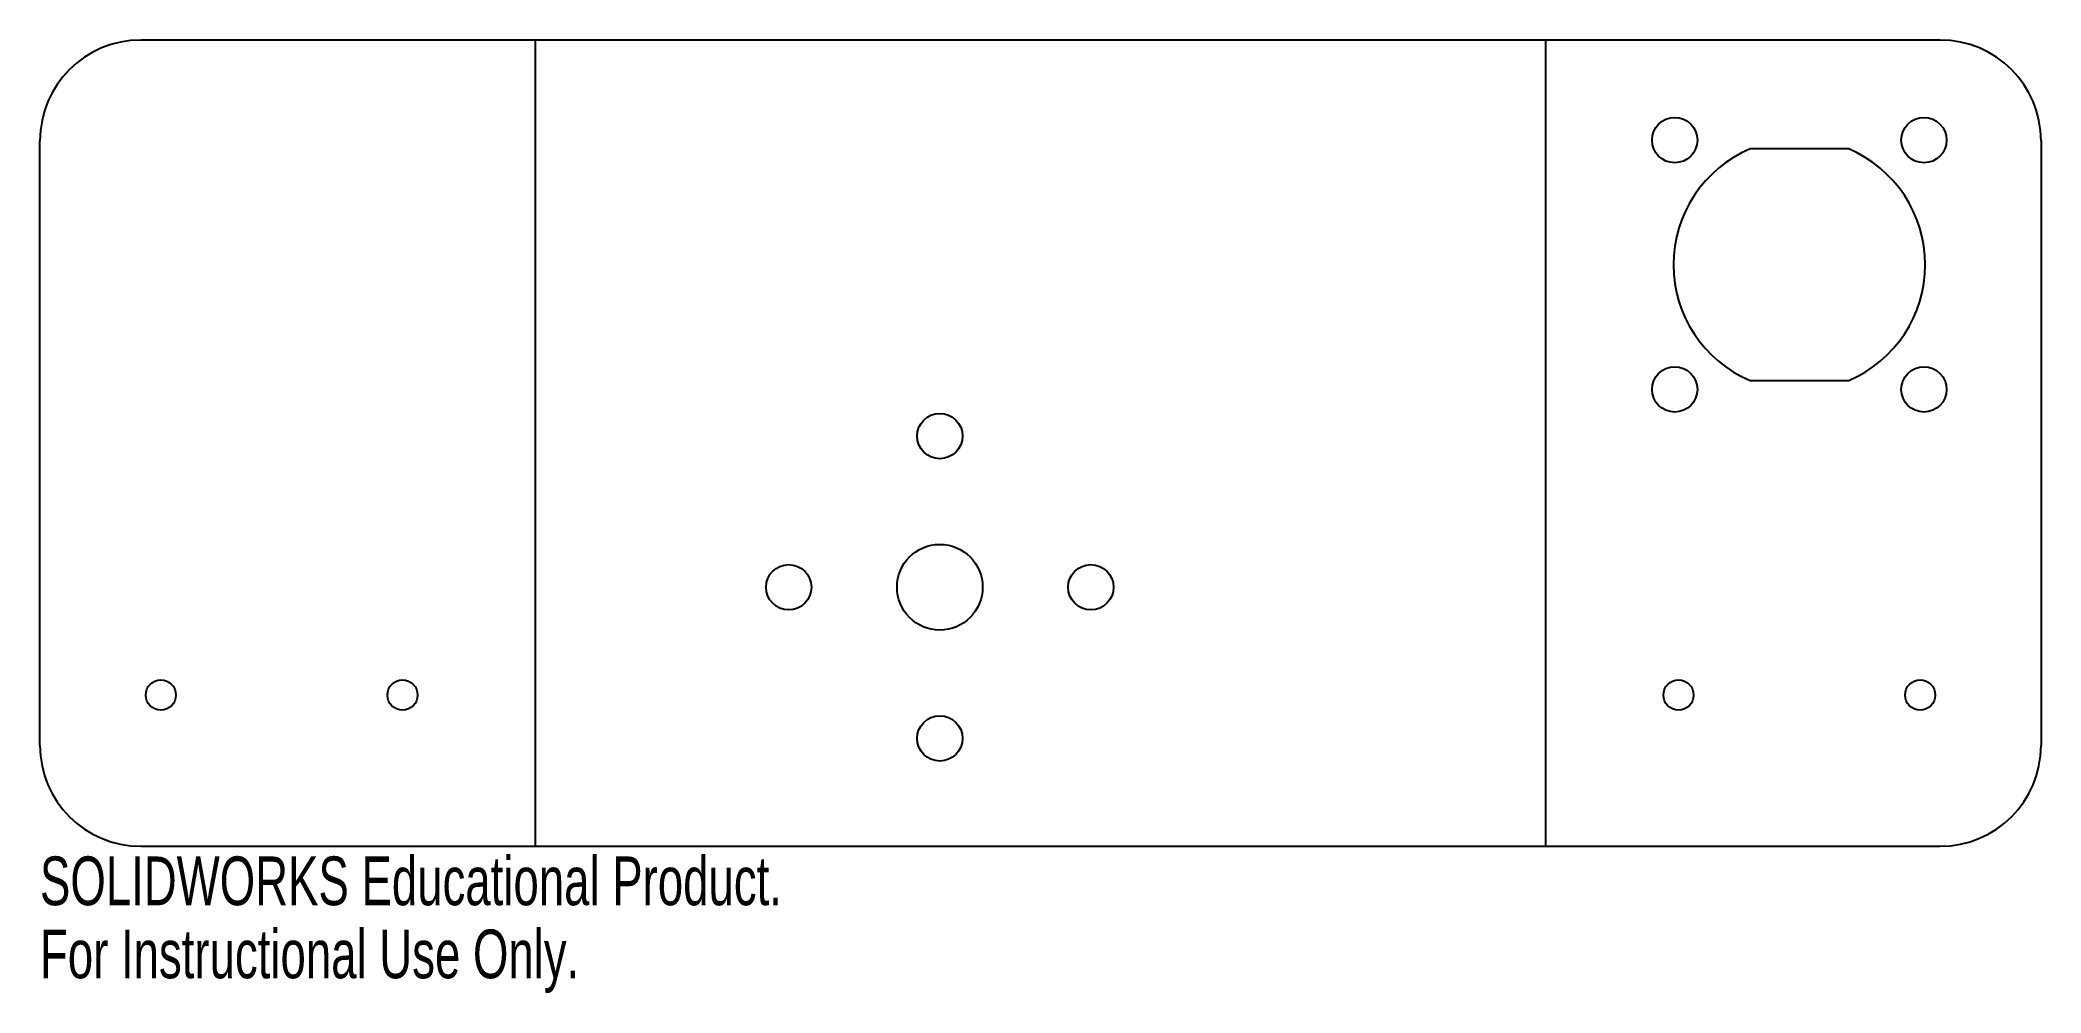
# Model space of a CAD drawing. Header units: millimetres. Extents: x -49 to 149, y -15 to 80.
import ezdxf

# ---------------------------------------------------------------- set-up
doc = ezdxf.new("R2010")
doc.units = ezdxf.units.MM
doc.styles.add('SLDTEXTSTYLE0', font='TXT', dxfattribs={"width": 0.7})

msp = doc.modelspace()

# ---------------------------------------------------------------- linework, layer by layer
at = {"color": 7, "linetype": 'Continuous', "lineweight": 25}
for p, q in [((139.36, 80), (-39.36, 80)), ((-49.36, 10), (-49.36, 70)), ((149.36, 70), (149.36, 10)), ((130.26, 69.2), (120.46, 69.2)), ((120.46, 46.2), (130.26, 46.2)), ((-39.36, 0), (139.36, 0))]:
    msp.add_line(p, q, dxfattribs=at)
at = {"color": 7, "linetype": 'Continuous'}
for p, q in [((-0.18, 80), (-0.18, 0)), ((100.18, 0), (100.18, 80))]:
    msp.add_line(p, q, dxfattribs=at)
at = {"color": 7, "linetype": 'Continuous', "lineweight": 25}
for centre, radius in [((112.98, 70.07), 2.25), ((137.73, 70.07), 2.25), ((112.98, 45.33), 2.25), ((137.73, 45.33), 2.25), ((40, 40.7), 2.25), ((40, 25.7), 4.25), ((25, 25.7), 2.25), ((55, 25.7), 2.25), ((-37.36, 15), 1.5), ((-13.36, 15), 1.5), ((113.36, 15), 1.5), ((137.36, 15), 1.5), ((40, 10.7), 2.25)]:
    msp.add_circle(centre, radius, dxfattribs=at)
for centre, radius, start, end in [((-39.36, 70), 10, 90, 180), ((139.36, 70), 10, 0, 90), ((125.36, 57.7), 12.5, 113.0739, 246.9261), ((125.36, 57.7), 12.5, 293.0739, 66.9261), ((-39.36, 10), 10, 180, 270), ((139.36, 10), 10, 270, 0)]:
    msp.add_arc(centre, radius, start, end, dxfattribs=at)

# ---------------------------------------------------------------- texts
at = {"color": 7, "linetype": 'Continuous', "char_height": 4.8336, "attachment_point": 1, "style": 'SLDTEXTSTYLE0'}
for s, insert in [('SOLIDWORKS Educational Product.', (-49.36, -1.02)), ('For Instructional Use Only.', (-49.36, -8.27))]:
    msp.add_mtext(s, dxfattribs=dict(at, insert=insert))

doc.saveas('drawing.dxf')
